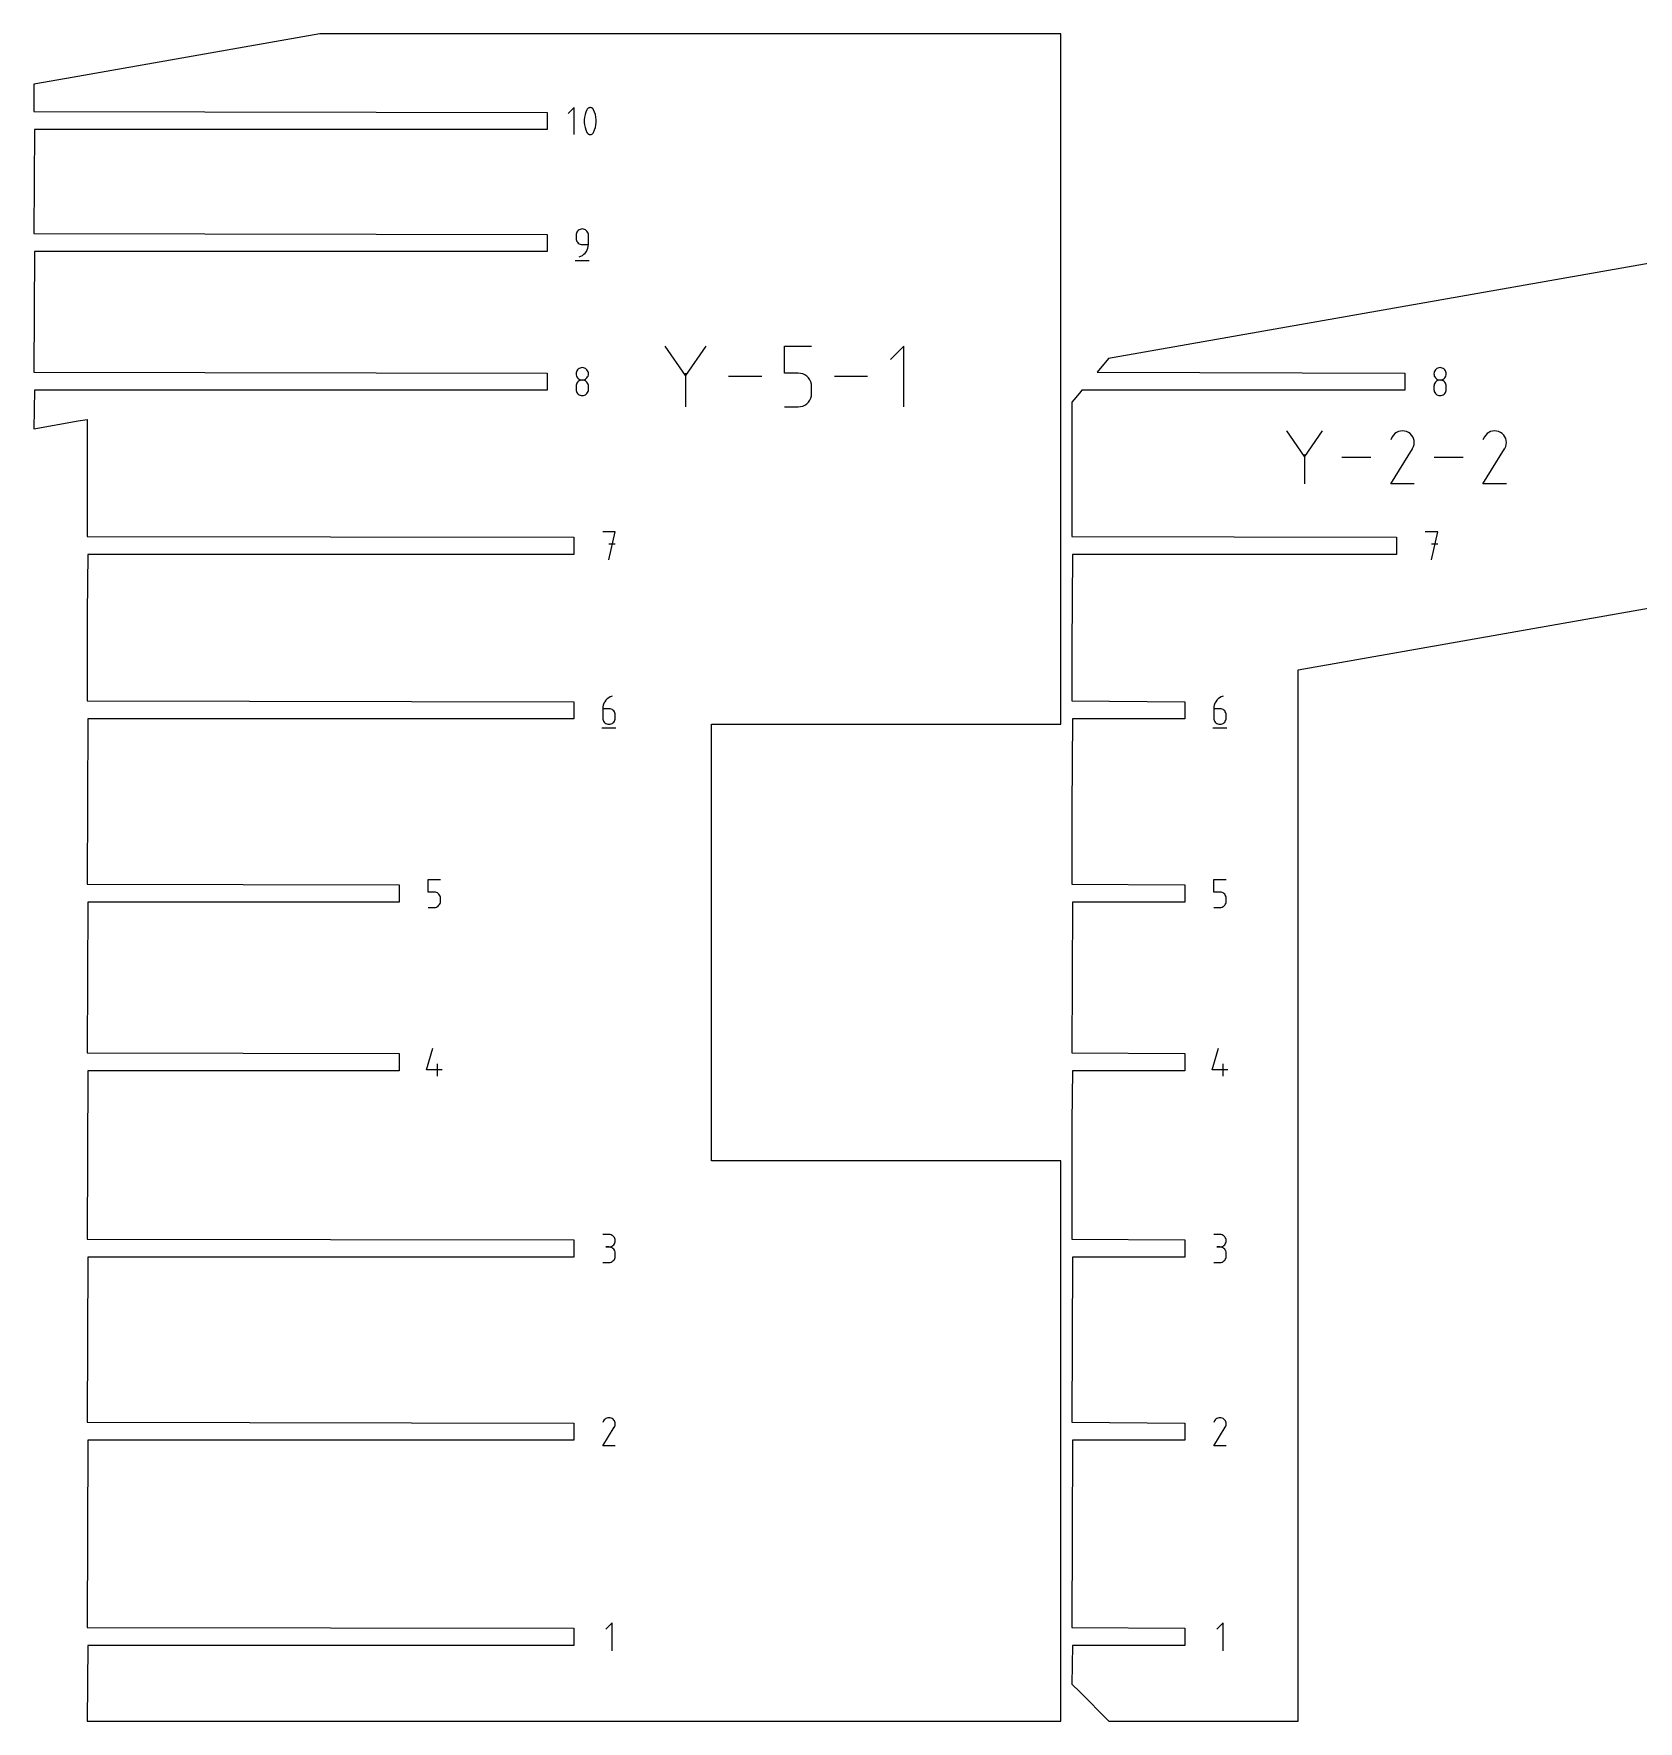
# Model space of a CAD drawing. Extents: x 0 to 3000, y 0 to 3000.
# Drawn here: x 1799.5 to 2258.6, y 1199.9 to 1682.7 of the extents above; entities that cross this region are included whole.
import ezdxf

# ---------------------------------------------------------------- set-up
doc = ezdxf.new("R2010")
doc.units = 0

msp = doc.modelspace()

# ---------------------------------------------------------------- linework, layer by layer
at = {"layer": 'annotation', "color": 1}
for p, q in [((1954.127613, 1661.596763), (1952.416649, 1659.885317)), ((1954.127613, 1653.900563), (1954.127613, 1661.596763)), ((1957.850924, 1661.152559), (1957.751575, 1660.987348)), ((1957.974738, 1661.293349), (1957.850924, 1661.152559)), ((1958.118919, 1661.408354), (1957.974738, 1661.293349)), ((1958.279366, 1661.496212), (1958.118919, 1661.408354)), ((1958.451981, 1661.55556), (1958.279366, 1661.496212)), ((1958.632664, 1661.585037), (1958.451981, 1661.55556)), ((1958.817315, 1661.583278), (1958.632664, 1661.585037)), ((1959.001835, 1661.548923), (1958.817315, 1661.583278)), ((1959.182124, 1661.480607), (1959.001835, 1661.548923)), ((1959.251142, 1661.444339), (1959.182124, 1661.480607)), ((1959.182124, 1661.480607), (1959.182124, 1661.480607)), ((1959.317371, 1661.40268), (1959.251142, 1661.444339)), ((1959.38049, 1661.355961), (1959.317371, 1661.40268)), ((1959.440176, 1661.30451), (1959.38049, 1661.355961)), ((1959.496109, 1661.248658), (1959.440176, 1661.30451)), ((1959.547966, 1661.188734), (1959.496109, 1661.248658)), ((1959.595426, 1661.125069), (1959.547966, 1661.188734)), ((1959.638166, 1661.057991), (1959.595426, 1661.125069)), ((1959.675866, 1660.98783), (1959.638166, 1661.057991)), ((1957.087782, 1658.851374), (1957.014027, 1658.114322)), ((1957.014027, 1658.114322), (1957.014027, 1657.374228)), ((1957.014027, 1657.374228), (1957.087782, 1656.636783)), ((1957.235292, 1659.57969), (1957.087782, 1658.851374)), ((1957.087782, 1656.636783), (1957.235292, 1655.90768)), ((1957.456556, 1660.293579), (1957.235292, 1659.57969)), ((1957.751575, 1660.987348), (1957.456556, 1660.293579)), ((1957.751575, 1660.987348), (1957.751575, 1660.987348)), ((1959.972315, 1660.292632), (1959.675866, 1660.98783)), ((1959.675866, 1660.98783), (1959.675866, 1660.98783)), ((1960.194652, 1659.57767), (1959.972315, 1660.292632)), ((1960.342877, 1658.848639), (1960.194652, 1659.57767)), ((1960.194652, 1655.90566), (1960.342877, 1656.634048)), ((1960.416989, 1658.11123), (1960.342877, 1658.848639)), ((1960.342877, 1656.634048), (1960.416989, 1657.371135)), ((1960.416989, 1657.371135), (1960.416989, 1658.11123)), ((1957.235292, 1655.90768), (1957.456556, 1655.192611)), ((1957.456556, 1655.192611), (1957.751575, 1654.497269)), ((1957.751575, 1654.497269), (1957.751575, 1654.497269)), ((1957.751575, 1654.497269), (1957.789138, 1654.427248)), ((1957.789138, 1654.427248), (1957.831562, 1654.360505)), ((1957.831562, 1654.360505), (1957.87867, 1654.297241)), ((1957.87867, 1654.297241), (1957.930283, 1654.23766)), ((1957.930283, 1654.23766), (1957.986222, 1654.181963)), ((1957.986222, 1654.181963), (1958.046308, 1654.130354)), ((1958.046308, 1654.130354), (1958.110362, 1654.083036)), ((1958.110362, 1654.083036), (1958.178206, 1654.04021)), ((1958.178206, 1654.04021), (1958.249661, 1654.002079)), ((1958.249661, 1654.002079), (1958.249661, 1654.002079)), ((1958.249661, 1654.002079), (1958.42853, 1653.935213)), ((1958.42853, 1653.935213), (1958.611976, 1653.901993)), ((1958.611976, 1653.901993), (1958.79585, 1653.901064)), ((1958.79585, 1653.901064), (1958.976006, 1653.931072)), ((1958.976006, 1653.931072), (1959.148297, 1653.990662)), ((1959.148297, 1653.990662), (1959.308576, 1654.078479)), ((1959.308576, 1654.078479), (1959.452695, 1654.19317)), ((1959.452695, 1654.19317), (1959.576508, 1654.333379)), ((1959.576508, 1654.333379), (1959.675866, 1654.497752)), ((1959.675866, 1654.497752), (1959.972315, 1655.191664)), ((1959.675866, 1654.497752), (1959.675866, 1654.497752)), ((1959.972315, 1655.191664), (1960.194652, 1655.90566)), ((1954.668054, 1625.396932), (1954.639372, 1625.077339)), ((1954.639372, 1625.077339), (1954.639372, 1624.187837)), ((1954.639372, 1624.187837), (1954.639372, 1624.187837)), ((1954.639372, 1624.187837), (1954.668054, 1623.868261)), ((1954.750725, 1625.697807), (1954.668054, 1625.396932)), ((1954.668054, 1623.868261), (1954.750725, 1623.567431)), ((1954.882322, 1625.974924), (1954.750725, 1625.697807)), ((1954.750725, 1623.567431), (1954.882322, 1623.290382)), ((1955.057783, 1626.223239), (1954.882322, 1625.974924)), ((1954.882322, 1623.290382), (1955.057783, 1623.042146)), ((1955.272046, 1626.437712), (1955.057783, 1626.223239)), ((1955.057783, 1623.042146), (1955.272046, 1622.827756)), ((1955.520048, 1626.6133), (1955.272046, 1626.437712)), ((1955.272046, 1622.827756), (1955.520048, 1622.652247)), ((1955.796728, 1626.744963), (1955.520048, 1626.6133)), ((1955.520048, 1622.652247), (1955.796728, 1622.520651)), ((1956.097022, 1626.827658), (1955.796728, 1626.744963)), ((1955.796728, 1622.520651), (1956.097022, 1622.438002)), ((1956.415868, 1626.856343), (1956.097022, 1626.827658)), ((1956.097022, 1622.438002), (1956.415868, 1622.409334)), ((1956.735375, 1626.827658), (1956.415868, 1626.856343)), ((1956.415868, 1626.856343), (1956.415868, 1626.856343)), ((1956.415868, 1622.409334), (1958.192364, 1622.409334)), ((1957.03602, 1626.744963), (1956.735375, 1626.827658)), ((1957.312803, 1626.6133), (1957.03602, 1626.744963)), ((1957.560722, 1626.437712), (1957.312803, 1626.6133)), ((1957.774779, 1626.223239), (1957.560722, 1626.437712)), ((1957.949972, 1625.974924), (1957.774779, 1626.223239)), ((1958.0813, 1625.697807), (1957.949972, 1625.974924)), ((1958.163764, 1625.396932), (1958.0813, 1625.697807)), ((1958.153031, 1621.869949), (1958.192364, 1622.409334)), ((1958.192364, 1625.077339), (1958.163764, 1625.396932)), ((1958.192364, 1622.409334), (1958.192364, 1625.077339)), ((1958.192364, 1625.077339), (1958.192364, 1625.077339)), ((1954.417373, 1617.856343), (1958.417373, 1617.856343)), ((1955.526868, 1618.856343), (1956.034893, 1619.045658)), ((1955.526868, 1618.856343), (1955.526868, 1618.856343)), ((1956.034893, 1619.045658), (1956.501197, 1619.301552)), ((1956.501197, 1619.301552), (1956.920962, 1619.617504)), ((1956.920962, 1619.617504), (1957.289368, 1619.986996)), ((1957.289368, 1619.986996), (1957.601596, 1620.403506)), ((1957.601596, 1620.403506), (1957.852829, 1620.860514)), ((1957.852829, 1620.860514), (1958.038247, 1621.351502)), ((1958.038247, 1621.351502), (1958.153031, 1621.869949)), ((1985.986441, 1584.965548), (1980.187639, 1593.351407)), ((1991.784152, 1593.351407), (1985.986441, 1584.965548)), ((2014.328506, 1585.609314), (2014.328506, 1593.350862)), ((2014.328506, 1593.350862), (2022.04934, 1593.350862)), ((2048.458471, 1593.350862), (2044.593694, 1589.484994)), ((2048.458471, 1575.966449), (2048.458471, 1593.350862)), ((1954.66854, 1585.724766), (1954.639874, 1585.406666)), ((1954.639874, 1585.406666), (1954.639874, 1585.406666)), ((1954.639874, 1585.406666), (1954.668556, 1585.087073)), ((1954.751169, 1586.024478), (1954.66854, 1585.724766)), ((1954.668556, 1585.087073), (1954.751227, 1584.786198)), ((1954.882712, 1586.300721), (1954.751169, 1586.024478)), ((1954.751227, 1584.786198), (1954.882824, 1584.509081)), ((1955.05812, 1586.54841), (1954.882712, 1586.300721)), ((1954.882824, 1584.509081), (1955.058285, 1584.260766)), ((1955.272342, 1586.762463), (1955.05812, 1586.54841)), ((1955.058285, 1584.260766), (1955.272548, 1584.046293)), ((1955.520327, 1586.937797), (1955.272342, 1586.762463)), ((1955.272548, 1584.046293), (1955.52055, 1583.870705)), ((1955.797027, 1587.069329), (1955.520327, 1586.937797)), ((1955.52055, 1583.870705), (1955.79723, 1583.739042)), ((1956.097392, 1587.151975), (1955.797027, 1587.069329)), ((1956.41637, 1587.180654), (1956.097392, 1587.151975)), ((1956.735348, 1587.151975), (1956.41637, 1587.180654)), ((1956.41637, 1587.180654), (1956.41637, 1587.180654)), ((1957.035713, 1587.069329), (1956.735348, 1587.151975)), ((1957.03551, 1583.739042), (1957.31219, 1583.870705)), ((1957.312413, 1586.937797), (1957.035713, 1587.069329)), ((1957.31219, 1583.870705), (1957.560192, 1584.046293)), ((1957.560398, 1586.762463), (1957.312413, 1586.937797)), ((1957.560192, 1584.046293), (1957.774455, 1584.260766)), ((1957.77462, 1586.54841), (1957.560398, 1586.762463)), ((1957.774455, 1584.260766), (1957.949916, 1584.509081)), ((1957.950028, 1586.300721), (1957.77462, 1586.54841)), ((1957.949916, 1584.509081), (1958.081513, 1584.786198)), ((1958.081571, 1586.024478), (1957.950028, 1586.300721)), ((1958.081513, 1584.786198), (1958.164184, 1585.087073)), ((1958.1642, 1585.724766), (1958.081571, 1586.024478)), ((1958.164184, 1585.087073), (1958.192866, 1585.406666)), ((1958.192866, 1585.406666), (1958.1642, 1585.724766)), ((1958.192866, 1585.406666), (1958.192866, 1585.406666)), ((1985.986441, 1585.640385), (1985.986441, 1575.965904)), ((2007.810987, 1584.658655), (1998.305487, 1584.658655)), ((2018.188923, 1585.609314), (2014.328506, 1585.609314)), ((2018.88208, 1585.547354), (2018.188923, 1585.609314)), ((2019.534787, 1585.368656), (2018.88208, 1585.547354)), ((2020.13607, 1585.083997), (2019.534787, 1585.368656)), ((2020.674956, 1584.704154), (2020.13607, 1585.083997)), ((2021.140471, 1584.239903), (2020.674956, 1584.704154)), ((2021.52164, 1583.702021), (2021.140471, 1584.239903)), ((2038.075629, 1584.658655), (2028.57013, 1584.658655)), ((2200.153083, 1585.724766), (2200.124417, 1585.406667)), ((2200.124417, 1585.406667), (2200.124417, 1585.406667)), ((2200.124417, 1585.406667), (2200.153099, 1585.087074)), ((2200.235712, 1586.024479), (2200.153083, 1585.724766)), ((2200.153099, 1585.087074), (2200.23577, 1584.786198)), ((2200.367255, 1586.300721), (2200.235712, 1586.024479)), ((2200.23577, 1584.786198), (2200.367367, 1584.509082)), ((2200.542663, 1586.54841), (2200.367255, 1586.300721)), ((2200.367367, 1584.509082), (2200.542828, 1584.260766)), ((2200.756884, 1586.762463), (2200.542663, 1586.54841)), ((2200.542828, 1584.260766), (2200.757091, 1584.046294)), ((2201.00487, 1586.937797), (2200.756884, 1586.762463)), ((2200.757091, 1584.046294), (2201.005093, 1583.870705)), ((2201.28157, 1587.069329), (2201.00487, 1586.937797)), ((2201.005093, 1583.870705), (2201.281773, 1583.739043)), ((2201.581934, 1587.151975), (2201.28157, 1587.069329)), ((2201.900913, 1587.180654), (2201.581934, 1587.151975)), ((2202.219891, 1587.151975), (2201.900913, 1587.180654)), ((2201.900913, 1587.180654), (2201.900913, 1587.180654)), ((2202.520256, 1587.069329), (2202.219891, 1587.151975)), ((2202.520053, 1583.739043), (2202.796733, 1583.870705)), ((2202.796956, 1586.937797), (2202.520256, 1587.069329)), ((2202.796733, 1583.870705), (2203.044735, 1584.046294)), ((2203.044941, 1586.762463), (2202.796956, 1586.937797)), ((2203.044735, 1584.046294), (2203.258998, 1584.260766)), ((2203.259163, 1586.54841), (2203.044941, 1586.762463)), ((2203.258998, 1584.260766), (2203.434459, 1584.509082)), ((2203.43457, 1586.300721), (2203.259163, 1586.54841)), ((2203.434459, 1584.509082), (2203.566056, 1584.786198)), ((2203.566114, 1586.024479), (2203.43457, 1586.300721)), ((2203.566056, 1584.786198), (2203.648727, 1585.087074)), ((2203.648743, 1585.724766), (2203.566114, 1586.024479)), ((2203.648727, 1585.087074), (2203.677409, 1585.406667)), ((2203.677409, 1585.406667), (2203.648743, 1585.724766)), ((2203.677409, 1585.406667), (2203.677409, 1585.406667)), ((1954.66854, 1582.168603), (1954.639874, 1581.84916)), ((1954.639874, 1581.84916), (1954.639874, 1580.964173)), ((1954.639874, 1580.964173), (1954.639874, 1580.964173)), ((1954.639874, 1580.964173), (1954.668556, 1580.644752)), ((1954.751169, 1582.469363), (1954.66854, 1582.168603)), ((1954.668556, 1580.644752), (1954.751227, 1580.344337)), ((1954.882712, 1582.746392), (1954.751169, 1582.469363)), ((1954.751227, 1580.344337), (1954.882824, 1580.067889)), ((1955.05812, 1582.994644), (1954.882712, 1582.746392)), ((1954.882824, 1580.067889), (1955.058285, 1579.820365)), ((1955.272342, 1583.209075), (1955.05812, 1582.994644)), ((1955.058285, 1579.820365), (1955.272548, 1579.606725)), ((1955.520327, 1583.384638), (1955.272342, 1583.209075)), ((1955.272548, 1579.606725), (1955.52055, 1579.431928)), ((1955.797027, 1583.516288), (1955.520327, 1583.384638)), ((1955.52055, 1579.431928), (1955.79723, 1579.300933)), ((1956.097392, 1583.598978), (1955.797027, 1583.516288)), ((1955.79723, 1583.739042), (1956.097524, 1583.656347)), ((1955.79723, 1579.300933), (1956.097524, 1579.218699)), ((1956.41637, 1583.627662), (1956.097392, 1583.598978)), ((1956.097524, 1583.656347), (1956.41637, 1583.627662)), ((1956.097524, 1579.218699), (1956.41637, 1579.190186)), ((1956.41637, 1583.627662), (1956.735216, 1583.656347)), ((1956.735348, 1583.598994), (1956.41637, 1583.627662)), ((1956.41637, 1583.627662), (1956.41637, 1583.627662)), ((1956.41637, 1583.627662), (1956.41637, 1583.627662)), ((1956.41637, 1579.190186), (1956.735216, 1579.218699)), ((1956.41637, 1579.190186), (1956.41637, 1579.190186)), ((1956.735216, 1583.656347), (1957.03551, 1583.739042)), ((1956.735216, 1579.218699), (1957.03551, 1579.300933)), ((1957.035713, 1583.516345), (1956.735348, 1583.598994)), ((1957.03551, 1579.300933), (1957.31219, 1579.431928)), ((1957.312413, 1583.38475), (1957.035713, 1583.516345)), ((1957.31219, 1579.431928), (1957.560192, 1579.606725)), ((1957.560398, 1583.20924), (1957.312413, 1583.38475)), ((1957.560192, 1579.606725), (1957.774455, 1579.820365)), ((1957.77462, 1582.994851), (1957.560398, 1583.20924)), ((1957.774455, 1579.820365), (1957.949916, 1580.067889)), ((1957.950028, 1582.746615), (1957.77462, 1582.994851)), ((1957.949916, 1580.067889), (1958.081513, 1580.344337)), ((1958.081571, 1582.469565), (1957.950028, 1582.746615)), ((1958.081513, 1580.344337), (1958.164184, 1580.644752)), ((1958.1642, 1582.168736), (1958.081571, 1582.469565)), ((1958.164184, 1580.644752), (1958.192866, 1580.964173)), ((1958.192866, 1581.84916), (1958.1642, 1582.168736)), ((1958.192866, 1580.964173), (1958.192866, 1581.84916)), ((1958.192866, 1581.84916), (1958.192866, 1581.84916)), ((2021.807491, 1583.101283), (2021.52164, 1583.702021)), ((2021.807365, 1578.483054), (2021.987013, 1579.136772)), ((2021.987049, 1582.448467), (2021.807491, 1583.101283)), ((2021.987013, 1579.136772), (2022.04934, 1579.831227)), ((2022.04934, 1581.754349), (2021.987049, 1582.448467)), ((2022.04934, 1579.831227), (2022.04934, 1581.754349)), ((2022.04934, 1581.754349), (2022.04934, 1581.754349)), ((2200.153083, 1582.168604), (2200.124417, 1581.84916)), ((2200.124417, 1581.84916), (2200.124417, 1580.964173)), ((2200.124417, 1580.964173), (2200.124417, 1580.964173)), ((2200.124417, 1580.964173), (2200.153099, 1580.644752)), ((2200.235712, 1582.469363), (2200.153083, 1582.168604)), ((2200.153099, 1580.644752), (2200.23577, 1580.344338)), ((2200.367255, 1582.746392), (2200.235712, 1582.469363)), ((2200.23577, 1580.344338), (2200.367367, 1580.067889)), ((2200.542663, 1582.994645), (2200.367255, 1582.746392)), ((2200.367367, 1580.067889), (2200.542828, 1579.820365)), ((2200.756884, 1583.209076), (2200.542663, 1582.994645)), ((2200.542828, 1579.820365), (2200.757091, 1579.606725)), ((2201.00487, 1583.384639), (2200.756884, 1583.209076)), ((2200.757091, 1579.606725), (2201.005093, 1579.431928)), ((2201.28157, 1583.516288), (2201.00487, 1583.384639)), ((2201.005093, 1579.431928), (2201.281773, 1579.300933)), ((2201.581934, 1583.598978), (2201.28157, 1583.516288)), ((2201.281773, 1583.739043), (2201.582067, 1583.656348)), ((2201.281773, 1579.300933), (2201.582067, 1579.218699)), ((2201.900913, 1583.627663), (2201.581934, 1583.598978)), ((2201.582067, 1583.656348), (2201.900913, 1583.627663)), ((2201.582067, 1579.218699), (2201.900913, 1579.190186)), ((2201.900913, 1583.627663), (2202.219759, 1583.656348)), ((2202.219891, 1583.598994), (2201.900913, 1583.627663)), ((2201.900913, 1583.627663), (2201.900913, 1583.627663)), ((2201.900913, 1583.627663), (2201.900913, 1583.627663)), ((2201.900913, 1579.190186), (2202.219759, 1579.218699)), ((2201.900913, 1579.190186), (2201.900913, 1579.190186)), ((2202.219759, 1583.656348), (2202.520053, 1583.739043)), ((2202.219759, 1579.218699), (2202.520053, 1579.300933)), ((2202.520256, 1583.516346), (2202.219891, 1583.598994)), ((2202.520053, 1579.300933), (2202.796733, 1579.431928)), ((2202.796956, 1583.38475), (2202.520256, 1583.516346)), ((2202.796733, 1579.431928), (2203.044735, 1579.606725)), ((2203.044941, 1583.209241), (2202.796956, 1583.38475)), ((2203.044735, 1579.606725), (2203.258998, 1579.820365)), ((2203.259163, 1582.994851), (2203.044941, 1583.209241)), ((2203.258998, 1579.820365), (2203.434459, 1580.067889)), ((2203.43457, 1582.746615), (2203.259163, 1582.994851)), ((2203.434459, 1580.067889), (2203.566056, 1580.344338)), ((2203.566114, 1582.469565), (2203.43457, 1582.746615)), ((2203.566056, 1580.344338), (2203.648727, 1580.644752)), ((2203.648743, 1582.168736), (2203.566114, 1582.469565)), ((2203.648727, 1580.644752), (2203.677409, 1580.964173)), ((2203.677409, 1581.84916), (2203.648743, 1582.168736)), ((2203.677409, 1580.964173), (2203.677409, 1581.84916)), ((2203.677409, 1581.84916), (2203.677409, 1581.84916)), ((2014.328506, 1575.966449), (2018.188923, 1575.966449)), ((2018.188923, 1575.966449), (2018.881793, 1576.028746)), ((2018.188923, 1575.966449), (2018.188923, 1575.966449)), ((2018.881793, 1576.028746), (2019.534347, 1576.208346)), ((2019.534347, 1576.208346), (2020.135585, 1576.49431)), ((2020.135585, 1576.49431), (2020.674507, 1576.875701)), ((2020.674507, 1576.875701), (2021.140112, 1577.341581)), ((2021.140112, 1577.341581), (2021.521398, 1577.881011)), ((2021.521398, 1577.881011), (2021.807365, 1578.483054)), ((2163.058065, 1561.785639), (2158.004386, 1569.093949)), ((2168.110794, 1569.093949), (2163.058065, 1561.785639)), ((2188.21074, 1567.408791), (2187.768935, 1566.561285)), ((2188.561348, 1567.905958), (2188.21074, 1567.408791)), ((2188.981999, 1568.320977), (2188.561348, 1567.905958)), ((2189.459899, 1568.650525), (2188.981999, 1568.320977)), ((2189.982256, 1568.891278), (2189.459899, 1568.650525)), ((2190.536275, 1569.039912), (2189.982256, 1568.891278)), ((2191.109164, 1569.093104), (2190.536275, 1569.039912)), ((2191.688129, 1569.047531), (2191.109164, 1569.093104)), ((2192.260376, 1568.899869), (2191.688129, 1569.047531)), ((2192.813113, 1568.646795), (2192.260376, 1568.899869)), ((2193.307477, 1568.295749), (2192.813113, 1568.646795)), ((2192.813113, 1568.646795), (2192.813113, 1568.646795)), ((2193.720819, 1567.874496), (2193.307477, 1568.295749)), ((2194.049463, 1567.395946), (2193.720819, 1567.874496)), ((2194.036866, 1564.044422), (2194.293588, 1564.595626)), ((2194.289735, 1566.873011), (2194.049463, 1567.395946)), ((2194.437959, 1566.318601), (2194.289735, 1566.873011)), ((2194.293588, 1564.595626), (2194.44356, 1565.166998)), ((2194.490459, 1565.745626), (2194.437959, 1566.318601)), ((2194.44356, 1565.166998), (2194.490459, 1565.745626)), ((2214.588786, 1567.408791), (2214.146981, 1566.561285)), ((2214.939394, 1567.905958), (2214.588786, 1567.408791)), ((2215.360045, 1568.320977), (2214.939394, 1567.905958)), ((2215.837946, 1568.650525), (2215.360045, 1568.320977)), ((2216.360302, 1568.891278), (2215.837946, 1568.650525)), ((2216.914321, 1569.039912), (2216.360302, 1568.891278)), ((2217.48721, 1569.093104), (2216.914321, 1569.039912)), ((2218.066175, 1569.047531), (2217.48721, 1569.093104)), ((2218.638423, 1568.899869), (2218.066175, 1569.047531)), ((2219.191159, 1568.646795), (2218.638423, 1568.899869)), ((2219.685523, 1568.295749), (2219.191159, 1568.646795)), ((2219.191159, 1568.646795), (2219.191159, 1568.646795)), ((2220.098865, 1567.874496), (2219.685523, 1568.295749)), ((2220.42751, 1567.395946), (2220.098865, 1567.874496)), ((2220.414912, 1564.044422), (2220.671634, 1564.595626)), ((2220.667781, 1566.873011), (2220.42751, 1567.395946)), ((2220.816005, 1566.318601), (2220.667781, 1566.873011)), ((2220.671634, 1564.595626), (2220.821607, 1565.166998)), ((2220.868505, 1565.745626), (2220.816005, 1566.318601)), ((2220.821607, 1565.166998), (2220.868505, 1565.745626)), ((2163.058065, 1562.373762), (2163.058065, 1553.942412)), ((2182.078246, 1561.51818), (2173.794164, 1561.51818)), ((2187.759434, 1553.942764), (2193.977008, 1563.95226)), ((2193.977008, 1563.95226), (2193.984441, 1563.961458)), ((2193.977008, 1563.95226), (2193.977008, 1563.95226)), ((2193.984441, 1563.961458), (2193.991569, 1563.970733)), ((2193.991569, 1563.970733), (2193.998439, 1563.980166)), ((2193.998439, 1563.980166), (2194.005097, 1563.989832)), ((2194.005097, 1563.989832), (2194.011592, 1563.999812)), ((2194.011592, 1563.999812), (2194.017969, 1564.010182)), ((2194.017969, 1564.010182), (2194.024276, 1564.021022)), ((2194.024276, 1564.021022), (2194.030559, 1564.032409)), ((2194.030559, 1564.032409), (2194.036866, 1564.044422)), ((2194.036866, 1564.044422), (2194.036866, 1564.044422)), ((2208.456292, 1561.51818), (2200.17221, 1561.51818)), ((2214.13748, 1553.942764), (2220.355054, 1563.95226)), ((2220.355054, 1563.95226), (2220.362487, 1563.961458)), ((2220.355054, 1563.95226), (2220.355054, 1563.95226)), ((2220.362487, 1563.961458), (2220.369615, 1563.970733)), ((2220.369615, 1563.970733), (2220.376485, 1563.980166)), ((2220.376485, 1563.980166), (2220.383143, 1563.989832)), ((2220.383143, 1563.989832), (2220.389638, 1563.999812)), ((2220.389638, 1563.999812), (2220.396015, 1564.010182)), ((2220.396015, 1564.010182), (2220.402322, 1564.021022)), ((2220.402322, 1564.021022), (2220.408605, 1564.032409)), ((2220.408605, 1564.032409), (2220.414912, 1564.044422)), ((2220.414912, 1564.044422), (2220.414912, 1564.044422)), ((2194.488172, 1553.942764), (2187.759434, 1553.942764)), ((2220.866218, 1553.942764), (2214.13748, 1553.942764)), ((1965.849919, 1540.193674), (1962.292413, 1540.193674)), ((1964.071417, 1532.193674), (1965.849919, 1540.193674)), ((1965.849919, 1536.63115), (1964.071417, 1536.63115)), ((2201.215511, 1540.193674), (2197.658004, 1540.193674)), ((2199.437008, 1532.193674), (2201.215511, 1540.193674)), ((2201.215511, 1536.631151), (2199.437008, 1536.631151)), ((1963.198433, 1492.018886), (1962.885953, 1491.601579)), ((1963.567215, 1492.389233), (1963.198433, 1492.018886)), ((1963.987504, 1492.706177), (1963.567215, 1492.389233)), ((1964.454506, 1492.963277), (1963.987504, 1492.706177)), ((1964.963427, 1493.154092), (1964.454506, 1492.963277)), ((1964.963427, 1493.154092), (1964.963427, 1493.154092)), ((2138.025581, 1492.018887), (2137.7131, 1491.601579)), ((2138.394363, 1492.389233), (2138.025581, 1492.018887)), ((2138.814651, 1492.706177), (2138.394363, 1492.389233)), ((2139.281653, 1492.963278), (2138.814651, 1492.706177)), ((2139.790575, 1493.154092), (2139.281653, 1492.963278)), ((2139.790575, 1493.154092), (2139.790575, 1493.154092)), ((1962.334257, 1490.132305), (1962.294921, 1489.591569)), ((1962.294921, 1489.591569), (1962.294921, 1486.932594)), ((1964.071417, 1489.591569), (1962.294921, 1489.591569)), ((1962.449071, 1490.651847), (1962.334257, 1490.132305)), ((1962.634567, 1491.143752), (1962.449071, 1490.651847)), ((1962.885953, 1491.601579), (1962.634567, 1491.143752)), ((1964.390924, 1489.563055), (1964.071417, 1489.591569)), ((1964.691569, 1489.480822), (1964.390924, 1489.563055)), ((1964.968351, 1489.349827), (1964.691569, 1489.480822)), ((1965.216271, 1489.17503), (1964.968351, 1489.349827)), ((1965.430327, 1488.96139), (1965.216271, 1489.17503)), ((1965.60552, 1488.713866), (1965.430327, 1488.96139)), ((1965.736849, 1488.437417), (1965.60552, 1488.713866)), ((1965.819313, 1488.137002), (1965.736849, 1488.437417)), ((1965.847912, 1487.817581), (1965.819313, 1488.137002)), ((1965.847912, 1486.932594), (1965.847912, 1487.817581)), ((1965.847912, 1487.817581), (1965.847912, 1487.817581)), ((2137.161405, 1490.132305), (2137.122069, 1489.591569)), ((2137.122069, 1489.591569), (2137.122069, 1486.932595)), ((2138.898564, 1489.591569), (2137.122069, 1489.591569)), ((2137.276218, 1490.651847), (2137.161405, 1490.132305)), ((2137.461715, 1491.143752), (2137.276218, 1490.651847)), ((2137.7131, 1491.601579), (2137.461715, 1491.143752)), ((2139.218071, 1489.563056), (2138.898564, 1489.591569)), ((2139.518716, 1489.480822), (2139.218071, 1489.563056)), ((2139.795499, 1489.349827), (2139.518716, 1489.480822)), ((2140.043419, 1489.17503), (2139.795499, 1489.349827)), ((2140.257475, 1488.96139), (2140.043419, 1489.17503)), ((2140.432668, 1488.713866), (2140.257475, 1488.96139)), ((2140.563996, 1488.437417), (2140.432668, 1488.713866)), ((2140.646461, 1488.137003), (2140.563996, 1488.437417)), ((2140.67506, 1487.817582), (2140.646461, 1488.137003)), ((2140.67506, 1486.932595), (2140.67506, 1487.817582)), ((2140.67506, 1487.817582), (2140.67506, 1487.817582)), ((1962.07242, 1484.154092), (1966.07242, 1484.154092)), ((1962.294921, 1486.932594), (1962.294921, 1486.932594)), ((1962.294921, 1486.932594), (1962.323603, 1486.613019)), ((1962.323603, 1486.613019), (1962.406273, 1486.312189)), ((1962.406273, 1486.312189), (1962.537871, 1486.03514)), ((1962.537871, 1486.03514), (1962.713332, 1485.786903)), ((1962.713332, 1485.786903), (1962.927595, 1485.572514)), ((1962.927595, 1485.572514), (1963.175597, 1485.397004)), ((1963.175597, 1485.397004), (1963.452276, 1485.265409)), ((1963.452276, 1485.265409), (1963.75257, 1485.18276)), ((1963.75257, 1485.18276), (1964.071417, 1485.154092)), ((1964.071417, 1485.154092), (1964.390924, 1485.18276)), ((1964.071417, 1485.154092), (1964.071417, 1485.154092)), ((1964.390924, 1485.18276), (1964.691569, 1485.265409)), ((1964.691569, 1485.265409), (1964.968351, 1485.397004)), ((1964.968351, 1485.397004), (1965.216271, 1485.572514)), ((1965.216271, 1485.572514), (1965.430327, 1485.786903)), ((1965.430327, 1485.786903), (1965.60552, 1486.03514)), ((1965.60552, 1486.03514), (1965.736849, 1486.312189)), ((1965.736849, 1486.312189), (1965.819313, 1486.613019)), ((1965.819313, 1486.613019), (1965.847912, 1486.932594)), ((2136.899568, 1484.154092), (2140.899568, 1484.154092)), ((2137.122069, 1486.932595), (2137.122069, 1486.932595)), ((2137.122069, 1486.932595), (2137.15075, 1486.613019)), ((2137.15075, 1486.613019), (2137.233421, 1486.31219)), ((2137.233421, 1486.31219), (2137.365018, 1486.03514)), ((2137.365018, 1486.03514), (2137.540479, 1485.786904)), ((2137.540479, 1485.786904), (2137.754742, 1485.572514)), ((2137.754742, 1485.572514), (2138.002745, 1485.397005)), ((2138.002745, 1485.397005), (2138.279424, 1485.265409)), ((2138.279424, 1485.265409), (2138.579718, 1485.18276)), ((2138.579718, 1485.18276), (2138.898564, 1485.154092)), ((2138.898564, 1485.154092), (2139.218071, 1485.18276)), ((2138.898564, 1485.154092), (2138.898564, 1485.154092)), ((2139.218071, 1485.18276), (2139.518716, 1485.265409)), ((2139.518716, 1485.265409), (2139.795499, 1485.397005)), ((2139.795499, 1485.397005), (2140.043419, 1485.572514)), ((2140.043419, 1485.572514), (2140.257475, 1485.786904)), ((2140.257475, 1485.786904), (2140.432668, 1486.03514)), ((2140.432668, 1486.03514), (2140.563996, 1486.31219)), ((2140.563996, 1486.31219), (2140.646461, 1486.613019)), ((2140.646461, 1486.613019), (2140.67506, 1486.932595)), ((1912.294945, 1437.147686), (1912.294945, 1440.710209)), ((1912.294945, 1440.710209), (1915.847936, 1440.710209)), ((2137.122069, 1437.147686), (2137.122069, 1440.71021)), ((2137.122069, 1440.71021), (2140.67506, 1440.71021)), ((1914.071441, 1437.147686), (1912.294945, 1437.147686)), ((1914.390419, 1437.119172), (1914.071441, 1437.147686)), ((1914.690783, 1437.036939), (1914.390419, 1437.119172)), ((1914.967483, 1436.905944), (1914.690783, 1437.036939)), ((1915.215469, 1436.731147), (1914.967483, 1436.905944)), ((1915.429691, 1436.517507), (1915.215469, 1436.731147)), ((1915.605098, 1436.269983), (1915.429691, 1436.517507)), ((1915.736642, 1435.993534), (1915.605098, 1436.269983)), ((1915.736584, 1433.868306), (1915.819254, 1434.169136)), ((1915.819271, 1435.69312), (1915.736642, 1435.993534)), ((1915.819254, 1434.169136), (1915.847936, 1434.488712)), ((1915.847936, 1435.373699), (1915.819271, 1435.69312)), ((1915.847936, 1434.488712), (1915.847936, 1435.373699)), ((1915.847936, 1435.373699), (1915.847936, 1435.373699)), ((2138.898565, 1437.147686), (2137.122069, 1437.147686)), ((2139.217543, 1437.119173), (2138.898565, 1437.147686)), ((2139.517907, 1437.036939), (2139.217543, 1437.119173)), ((2139.794607, 1436.905944), (2139.517907, 1437.036939)), ((2140.042593, 1436.731147), (2139.794607, 1436.905944)), ((2140.256815, 1436.517507), (2140.042593, 1436.731147)), ((2140.432222, 1436.269983), (2140.256815, 1436.517507)), ((2140.563766, 1435.993534), (2140.432222, 1436.269983)), ((2140.563708, 1433.868307), (2140.646378, 1434.169136)), ((2140.646395, 1435.69312), (2140.563766, 1435.993534)), ((2140.646378, 1434.169136), (2140.67506, 1434.488712)), ((2140.67506, 1435.373699), (2140.646395, 1435.69312)), ((2140.67506, 1434.488712), (2140.67506, 1435.373699)), ((2140.67506, 1435.373699), (2140.67506, 1435.373699)), ((1912.294945, 1432.710209), (1914.071441, 1432.710209)), ((1914.071441, 1432.710209), (1914.390287, 1432.738877)), ((1914.071441, 1432.710209), (1914.071441, 1432.710209)), ((1914.390287, 1432.738877), (1914.690581, 1432.821526)), ((1914.690581, 1432.821526), (1914.96726, 1432.953122)), ((1914.96726, 1432.953122), (1915.215263, 1433.128631)), ((1915.215263, 1433.128631), (1915.429526, 1433.343021)), ((1915.429526, 1433.343021), (1915.604987, 1433.591257)), ((1915.604987, 1433.591257), (1915.736584, 1433.868306)), ((2137.122069, 1432.71021), (2138.898565, 1432.71021)), ((2138.898565, 1432.71021), (2139.217411, 1432.738878)), ((2138.898565, 1432.71021), (2138.898565, 1432.71021)), ((2139.217411, 1432.738878), (2139.517705, 1432.821526)), ((2139.517705, 1432.821526), (2139.794384, 1432.953122)), ((2139.794384, 1432.953122), (2140.042387, 1433.128631)), ((2140.042387, 1433.128631), (2140.25665, 1433.343021)), ((2140.25665, 1433.343021), (2140.432111, 1433.591257)), ((2140.432111, 1433.591257), (2140.563708, 1433.868307)), ((1911.850445, 1386.246039), (1913.624432, 1392.467536)), ((2136.677569, 1386.246039), (2138.451556, 1392.467537)), ((1916.292437, 1386.246039), (1911.850445, 1386.246039)), ((1914.960943, 1384.467536), (1914.960943, 1388.020528)), ((2141.11956, 1386.246039), (2136.677569, 1386.246039)), ((2139.788067, 1384.467537), (2139.788067, 1388.020528)), ((1964.071417, 1339.137638), (1962.294921, 1339.137638)), ((1964.390924, 1339.10896), (1964.071417, 1339.137638)), ((1964.691569, 1339.026313), (1964.390924, 1339.10896)), ((1964.968351, 1338.894782), (1964.691569, 1339.026313)), ((1965.216271, 1338.719448), (1964.968351, 1338.894782)), ((1965.430328, 1338.505395), (1965.216271, 1338.719448)), ((1965.60552, 1338.257706), (1965.430328, 1338.505395)), ((1965.736849, 1337.981463), (1965.60552, 1338.257706)), ((1965.819313, 1337.681751), (1965.736849, 1337.981463)), ((1965.847913, 1337.363651), (1965.819313, 1337.681751)), ((2138.898565, 1339.137639), (2137.122069, 1339.137639)), ((2139.218072, 1339.10896), (2138.898565, 1339.137639)), ((2139.518717, 1339.026314), (2139.218072, 1339.10896)), ((2139.795499, 1338.894782), (2139.518717, 1339.026314)), ((2140.043419, 1338.719448), (2139.795499, 1338.894782)), ((2140.257475, 1338.505395), (2140.043419, 1338.719448)), ((2140.432668, 1338.257706), (2140.257475, 1338.505395)), ((2140.563997, 1337.981464), (2140.432668, 1338.257706)), ((2140.646461, 1337.681751), (2140.563997, 1337.981464)), ((2140.67506, 1337.363652), (2140.646461, 1337.681751)), ((1964.071417, 1335.584647), (1963.181915, 1335.584647)), ((1963.181915, 1335.584647), (1964.071417, 1335.584647)), ((1964.071417, 1335.584647), (1964.390924, 1335.613332)), ((1964.390924, 1335.555969), (1964.071417, 1335.584647)), ((1964.071417, 1335.584647), (1964.071417, 1335.584647)), ((1964.390924, 1335.613332), (1964.691569, 1335.696027)), ((1964.691569, 1335.473322), (1964.390924, 1335.555969)), ((1964.691569, 1335.696027), (1964.968351, 1335.82769)), ((1964.968351, 1335.34179), (1964.691569, 1335.473322)), ((1964.968351, 1335.82769), (1965.216271, 1336.003278)), ((1965.216271, 1335.166457), (1964.968351, 1335.34179)), ((1965.216271, 1336.003278), (1965.430328, 1336.217751)), ((1965.430328, 1334.952404), (1965.216271, 1335.166457)), ((1965.430328, 1336.217751), (1965.60552, 1336.466066)), ((1965.60552, 1334.704714), (1965.430328, 1334.952404)), ((1965.60552, 1336.466066), (1965.736849, 1336.743183)), ((1965.736849, 1334.428472), (1965.60552, 1334.704714)), ((1965.736849, 1336.743183), (1965.819313, 1337.044058)), ((1965.819313, 1334.12876), (1965.736849, 1334.428472)), ((1965.819313, 1337.044058), (1965.847913, 1337.363651)), ((1965.847913, 1333.81066), (1965.819313, 1334.12876)), ((1965.819313, 1332.602926), (1965.847913, 1332.921158)), ((1965.847913, 1337.363651), (1965.847913, 1337.363651)), ((1965.847913, 1332.921158), (1965.847913, 1333.81066)), ((1965.847913, 1333.81066), (1965.847913, 1333.81066)), ((2138.898565, 1335.584647), (2138.009063, 1335.584647)), ((2138.009063, 1335.584647), (2138.898565, 1335.584647)), ((2138.898565, 1335.584647), (2139.218072, 1335.613333)), ((2139.218072, 1335.555969), (2138.898565, 1335.584647)), ((2138.898565, 1335.584647), (2138.898565, 1335.584647)), ((2139.218072, 1335.613333), (2139.518717, 1335.696027)), ((2139.518717, 1335.473322), (2139.218072, 1335.555969)), ((2139.518717, 1335.696027), (2139.795499, 1335.82769)), ((2139.795499, 1335.341791), (2139.518717, 1335.473322)), ((2139.795499, 1335.82769), (2140.043419, 1336.003278)), ((2140.043419, 1335.166457), (2139.795499, 1335.341791)), ((2140.043419, 1336.003278), (2140.257475, 1336.217751)), ((2140.257475, 1334.952404), (2140.043419, 1335.166457)), ((2140.257475, 1336.217751), (2140.432668, 1336.466067)), ((2140.432668, 1334.704715), (2140.257475, 1334.952404)), ((2140.432668, 1336.466067), (2140.563997, 1336.743183)), ((2140.563997, 1334.428472), (2140.432668, 1334.704715)), ((2140.563997, 1336.743183), (2140.646461, 1337.044059)), ((2140.646461, 1334.12876), (2140.563997, 1334.428472)), ((2140.646461, 1337.044059), (2140.67506, 1337.363652)), ((2140.67506, 1333.81066), (2140.646461, 1334.12876)), ((2140.646461, 1332.602926), (2140.67506, 1332.921158)), ((2140.67506, 1337.363652), (2140.67506, 1337.363652)), ((2140.67506, 1332.921158), (2140.67506, 1333.81066)), ((2140.67506, 1333.81066), (2140.67506, 1333.81066)), ((1962.294921, 1331.147171), (1964.071417, 1331.147171)), ((1964.071417, 1331.147171), (1964.390924, 1331.175832)), ((1964.071417, 1331.147171), (1964.071417, 1331.147171)), ((1964.390924, 1331.175832), (1964.691569, 1331.258438)), ((1964.691569, 1331.258438), (1964.968351, 1331.389916)), ((1964.968351, 1331.389916), (1965.216271, 1331.565196)), ((1965.216271, 1331.565196), (1965.430328, 1331.779208)), ((1965.430328, 1331.779208), (1965.60552, 1332.02688)), ((1965.60552, 1332.02688), (1965.736849, 1332.303143)), ((1965.736849, 1332.303143), (1965.819313, 1332.602926)), ((2137.122069, 1331.147171), (2138.898565, 1331.147171)), ((2138.898565, 1331.147171), (2139.218072, 1331.175833)), ((2138.898565, 1331.147171), (2138.898565, 1331.147171)), ((2139.218072, 1331.175833), (2139.518717, 1331.258438)), ((2139.518717, 1331.258438), (2139.795499, 1331.389916)), ((2139.795499, 1331.389916), (2140.043419, 1331.565196)), ((2140.043419, 1331.565196), (2140.257475, 1331.779208)), ((2140.257475, 1331.779208), (2140.432668, 1332.026881)), ((2140.432668, 1332.026881), (2140.563997, 1332.303144)), ((2140.563997, 1332.303144), (2140.646461, 1332.602926)), ((1962.533225, 1285.822665), (1962.299938, 1285.375154)), ((1962.718358, 1286.085185), (1962.533225, 1285.822665)), ((1962.940475, 1286.304329), (1962.718358, 1286.085185)), ((1963.192822, 1286.478341), (1962.940475, 1286.304329)), ((1963.468643, 1286.605466), (1963.192822, 1286.478341)), ((1963.761183, 1286.68395), (1963.468643, 1286.605466)), ((1964.063687, 1286.712037), (1963.761183, 1286.68395)), ((1964.369399, 1286.687973), (1964.063687, 1286.712037)), ((1964.671564, 1286.610002), (1964.369399, 1286.687973)), ((1964.963427, 1286.476371), (1964.671564, 1286.610002)), ((1965.224467, 1286.291007), (1964.963427, 1286.476371)), ((1964.963427, 1286.476371), (1964.963427, 1286.476371)), ((1965.442725, 1286.068572), (1965.224467, 1286.291007)), ((1965.61626, 1285.815883), (1965.442725, 1286.068572)), ((1965.743132, 1285.539756), (1965.61626, 1285.815883)), ((1965.821398, 1285.247009), (1965.743132, 1285.539756)), ((1965.745166, 1284.337223), (1965.824356, 1284.638926)), ((1965.84912, 1284.94446), (1965.821398, 1285.247009)), ((1965.824356, 1284.638926), (1965.84912, 1284.94446)), ((2137.360373, 1285.822665), (2137.127086, 1285.375155)), ((2137.545505, 1286.085186), (2137.360373, 1285.822665)), ((2137.767623, 1286.304329), (2137.545505, 1286.085186)), ((2138.01997, 1286.478341), (2137.767623, 1286.304329)), ((2138.295791, 1286.605466), (2138.01997, 1286.478341)), ((2138.588331, 1286.68395), (2138.295791, 1286.605466)), ((2138.890835, 1286.712037), (2138.588331, 1286.68395)), ((2139.196547, 1286.687973), (2138.890835, 1286.712037)), ((2139.498712, 1286.610003), (2139.196547, 1286.687973)), ((2139.790575, 1286.476371), (2139.498712, 1286.610003)), ((2140.051615, 1286.291008), (2139.790575, 1286.476371)), ((2139.790575, 1286.476371), (2139.790575, 1286.476371)), ((2140.269873, 1286.068573), (2140.051615, 1286.291008)), ((2140.443408, 1285.815883), (2140.269873, 1286.068573)), ((2140.570279, 1285.539756), (2140.443408, 1285.815883)), ((2140.648546, 1285.24701), (2140.570279, 1285.539756)), ((2140.572314, 1284.337223), (2140.651504, 1284.638926)), ((2140.676268, 1284.944461), (2140.648546, 1285.24701)), ((2140.651504, 1284.638926), (2140.676268, 1284.944461)), ((1962.294921, 1278.712167), (1965.578002, 1283.997505)), ((1965.578002, 1283.997505), (1965.581926, 1284.002362)), ((1965.578002, 1283.997505), (1965.578002, 1283.997505)), ((1965.581926, 1284.002362), (1965.58569, 1284.007259)), ((1965.58569, 1284.007259), (1965.589318, 1284.01224)), ((1965.589318, 1284.01224), (1965.592833, 1284.017344)), ((1965.592833, 1284.017344), (1965.596263, 1284.022614)), ((1965.596263, 1284.022614), (1965.59963, 1284.02809)), ((1965.59963, 1284.02809), (1965.60296, 1284.033813)), ((1965.60296, 1284.033813), (1965.606278, 1284.039826)), ((1965.606278, 1284.039826), (1965.609608, 1284.046169)), ((1965.609608, 1284.046169), (1965.745166, 1284.337223)), ((1965.609608, 1284.046169), (1965.609608, 1284.046169)), ((2137.122069, 1278.712167), (2140.405149, 1283.997505)), ((2140.405149, 1283.997505), (2140.409074, 1284.002362)), ((2140.405149, 1283.997505), (2140.405149, 1283.997505)), ((2140.409074, 1284.002362), (2140.412838, 1284.00726)), ((2140.412838, 1284.00726), (2140.416465, 1284.01224)), ((2140.416465, 1284.01224), (2140.419981, 1284.017345)), ((2140.419981, 1284.017345), (2140.42341, 1284.022614)), ((2140.42341, 1284.022614), (2140.426778, 1284.02809)), ((2140.426778, 1284.02809), (2140.430108, 1284.033814)), ((2140.430108, 1284.033814), (2140.433426, 1284.039826)), ((2140.433426, 1284.039826), (2140.436756, 1284.04617)), ((2140.436756, 1284.04617), (2140.572314, 1284.337223)), ((2140.436756, 1284.04617), (2140.436756, 1284.04617)), ((1965.847912, 1278.712167), (1962.294921, 1278.712167)), ((2140.67506, 1278.712167), (2137.122069, 1278.712167)), ((1964.960919, 1228.014182), (1963.182416, 1226.235178)), ((1964.960919, 1220.014182), (1964.960919, 1228.014182)), ((2139.788067, 1228.014183), (2138.009564, 1226.235178)), ((2139.788067, 1220.014183), (2139.788067, 1228.014183))]:
    msp.add_line(p, q, dxfattribs=at)
at = {"layer": 'boundary', "color": 5}
for p, q in [((1881.339434, 1682.723646), (1808.826189, 1669.937607)), ((1998.9144, 1682.723646), (1881.339434, 1682.723646)), ((2093.367397, 1682.723647), (1998.9144, 1682.723646)), ((2093.367397, 1546.392866), (2093.367397, 1682.723647)), ((1808.826189, 1669.937607), (1799.46735, 1668.287392)), ((1799.46735, 1668.287392), (1799.46735, 1663.055566)), ((1799.46735, 1663.055566), (1799.46735, 1660.448662)), ((1799.46735, 1660.448662), (1946.367373, 1660.198663)), ((1946.367373, 1660.198663), (1946.367373, 1655.298663)), ((1799.662349, 1655.298664), (1799.46735, 1625.556342)), ((1946.367373, 1655.298663), (1799.662349, 1655.298664)), ((1799.46735, 1625.556342), (1946.367373, 1625.306343)), ((1946.367373, 1625.306343), (1946.367373, 1620.406343)), ((1799.66235, 1620.406343), (1799.46735, 1585.890436)), ((1946.367373, 1620.406343), (1799.66235, 1620.406343)), ((2274.706762, 1619.334295), (2106.982726, 1589.760002)), ((2106.982726, 1589.760002), (2103.735776, 1585.890437)), ((1799.46735, 1585.890436), (1946.367373, 1585.640436)), ((1946.367373, 1585.640436), (1946.367373, 1580.740436)), ((2103.735776, 1585.890437), (2191.851916, 1585.640437)), ((2191.851916, 1585.640437), (2191.851916, 1580.740437)), ((1799.66235, 1580.740437), (1799.46735, 1569.690224)), ((1946.367373, 1580.740436), (1799.66235, 1580.740437)), ((2098.730597, 1579.925495), (2096.542398, 1577.317702)), ((2099.414415, 1580.740437), (2098.730597, 1579.925495)), ((2191.851916, 1580.740437), (2099.414415, 1580.740437)), ((2096.542398, 1577.317702), (2096.542398, 1538.893674)), ((1799.46735, 1569.690224), (1812.217399, 1571.938401)), ((1812.217399, 1571.938401), (1814.777443, 1572.389804)), ((1814.777443, 1572.389804), (1814.777443, 1538.893673)), ((2093.367398, 1485.207963), (2093.367397, 1546.392866)), ((1814.777443, 1538.893673), (1954.02242, 1538.643674)), ((1954.02242, 1538.643674), (1954.02242, 1533.743674)), ((2096.542398, 1538.893674), (2189.388012, 1538.643674)), ((2189.388012, 1538.643674), (2189.388012, 1533.743675)), ((1814.972443, 1533.743674), (1814.777444, 1517.071181)), ((1954.02242, 1533.743674), (1814.972443, 1533.743674)), ((2096.737398, 1533.743674), (2096.542398, 1507.283108)), ((2189.388012, 1533.743675), (2096.737398, 1533.743674)), ((2161.256738, 1500.732812), (2276.543162, 1521.060924)), ((1814.777444, 1517.071181), (1814.777444, 1491.854092)), ((2096.542398, 1507.283108), (2096.542398, 1491.854093)), ((2161.256737, 1487.891375), (2161.256738, 1500.732812)), ((1814.777444, 1491.854092), (1954.02242, 1491.604092)), ((1954.02242, 1491.604092), (1954.02242, 1486.704092)), ((2096.542398, 1491.854093), (2128.849568, 1491.604092)), ((2128.849568, 1491.604092), (2128.849567, 1486.704092)), ((2161.256738, 1478.404817), (2161.256737, 1487.891375)), ((1814.972443, 1486.704092), (1814.777444, 1439.410209)), ((1954.02242, 1486.704092), (1814.972443, 1486.704092)), ((1993.367444, 1453.072506), (1993.367445, 1485.207963)), ((1993.367445, 1485.207963), (2042.793239, 1485.207963)), ((2042.793239, 1485.207963), (2093.367398, 1485.207963)), ((2096.737398, 1486.704092), (2096.542397, 1461.260667)), ((2128.849567, 1486.704092), (2096.737398, 1486.704092)), ((2161.256738, 1456.224877), (2161.256738, 1478.404817)), ((2096.542397, 1461.260667), (2096.542398, 1439.41021)), ((2161.256738, 1371.543928), (2161.256738, 1456.224877)), ((1993.367444, 1451.6459), (1993.367444, 1453.072506)), ((1993.367445, 1360.20797), (1993.367444, 1451.6459)), ((1814.777444, 1439.410209), (1904.022444, 1439.160209)), ((1904.022444, 1439.160209), (1904.022444, 1434.26021)), ((2096.542398, 1439.41021), (2128.849568, 1439.16021)), ((2128.849568, 1439.16021), (2128.849568, 1434.26021)), ((1814.972444, 1434.26021), (1814.777444, 1391.167536)), ((1904.022444, 1434.26021), (1814.972444, 1434.26021)), ((2096.737398, 1434.26021), (2096.542398, 1391.167536)), ((2128.849568, 1434.26021), (2096.737398, 1434.26021)), ((1814.777444, 1391.167536), (1904.022444, 1390.917537)), ((1904.022444, 1390.917537), (1904.022444, 1386.017536)), ((2096.542398, 1391.167536), (2128.849568, 1390.917537)), ((2128.849568, 1390.917537), (2128.849568, 1386.017537)), ((1814.972444, 1386.017537), (1814.777444, 1337.84692)), ((1904.022444, 1386.017536), (1814.972444, 1386.017537)), ((2096.737398, 1386.017537), (2096.542399, 1371.394605)), ((2128.849568, 1386.017537), (2096.737398, 1386.017537)), ((2096.542399, 1371.394605), (2096.542398, 1337.84692)), ((2161.256738, 1325.454844), (2161.256738, 1371.543928)), ((2043.941602, 1360.207971), (1993.367445, 1360.20797)), ((2093.367397, 1360.207972), (2043.941602, 1360.207971)), ((2093.367398, 1310.540185), (2093.367397, 1360.207972)), ((1814.777444, 1337.84692), (1954.02242, 1337.59692)), ((1954.02242, 1337.59692), (1954.02242, 1332.696919)), ((2096.542398, 1337.84692), (2128.849568, 1337.59692)), ((2128.849568, 1337.59692), (2128.849568, 1332.69692)), ((1814.972443, 1332.69692), (1814.777444, 1285.412231)), ((1954.02242, 1332.696919), (1814.972443, 1332.69692)), ((2096.737398, 1332.69692), (2096.542399, 1285.412232)), ((2128.849568, 1332.69692), (2096.737398, 1332.69692)), ((2161.256737, 1262.872083), (2161.256738, 1325.454844)), ((2093.367397, 1199.871578), (2093.367398, 1310.540185)), ((1814.777444, 1285.412231), (1954.02242, 1285.162232)), ((1954.02242, 1285.162232), (1954.02242, 1280.262231)), ((2096.542399, 1285.412232), (2128.849568, 1285.162232)), ((2128.849568, 1285.162232), (2128.849568, 1280.262232)), ((1814.972444, 1280.262232), (1814.777444, 1226.714182)), ((1954.02242, 1280.262231), (1814.972444, 1280.262232)), ((2096.737398, 1280.262233), (2096.542399, 1226.714183)), ((2128.849568, 1280.262232), (2096.737398, 1280.262233)), ((2161.256738, 1236.104884), (2161.256737, 1262.872083)), ((2161.256737, 1199.871579), (2161.256738, 1236.104884)), ((1814.777444, 1226.714182), (1954.02242, 1226.464183)), ((1954.02242, 1226.464183), (1954.02242, 1221.564182)), ((2096.542399, 1226.714183), (2128.849568, 1226.464183)), ((2128.849568, 1226.464183), (2128.849568, 1221.564182)), ((1814.972444, 1221.564182), (1814.777444, 1199.871579)), ((1954.02242, 1221.564182), (1814.972444, 1221.564182)), ((2096.737399, 1221.564183), (2096.542399, 1210.472967)), ((2128.849568, 1221.564182), (2096.737399, 1221.564183)), ((2096.542399, 1210.472967), (2098.764319, 1208.251051)), ((2098.764319, 1208.251051), (2107.143809, 1199.871579)), ((1814.777444, 1199.871579), (1835.825662, 1199.871579)), ((1835.825662, 1199.871579), (1918.77116, 1199.871579)), ((1918.77116, 1199.871579), (1998.914122, 1199.871579)), ((1998.914122, 1199.871579), (2093.367397, 1199.871578)), ((2107.143809, 1199.871579), (2153.581102, 1199.871579)), ((2153.581102, 1199.871579), (2161.256737, 1199.871579))]:
    msp.add_line(p, q, dxfattribs=at)

doc.saveas('drawing.dxf')
